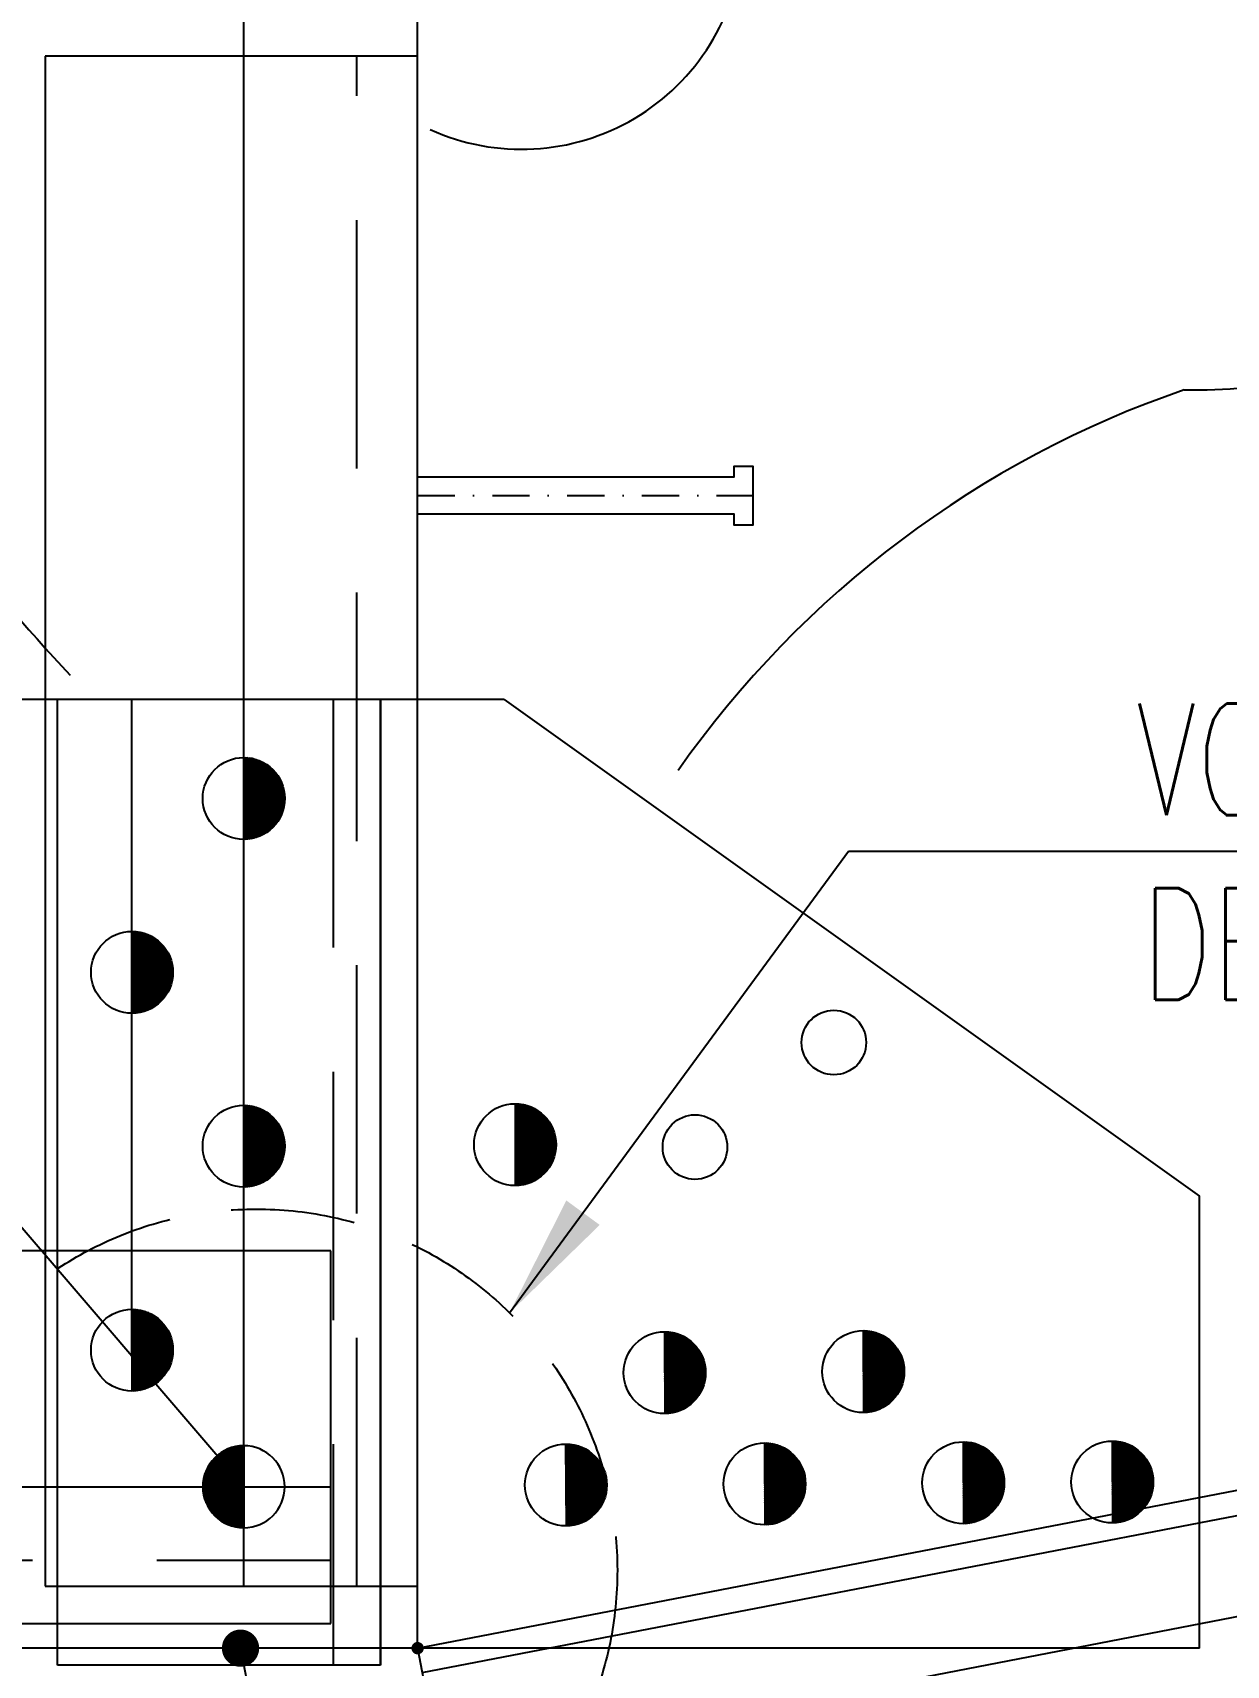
# Model space of a CAD drawing. Extents: x 512897 to 529117, y 6597 to 18077.
# Drawn here: x 518402 to 518883, y 16288 to 16946 of the extents above; entities that cross this region are included whole.
import ezdxf

# ---------------------------------------------------------------- set-up
doc = ezdxf.new("R2010")
doc.units = 0
doc.header["$LTSCALE"] = 200
doc.header["$MEASUREMENT"] = 0
for name, pattern in [('DASHDOT', [1, 0.5, -0.25, 0, -0.25]), ('DASHED', [0.75, 0.5, -0.25]), ('TRATTEGGIATA2', [0.375, 0.25, -0.125])]:
    doc.linetypes.add(name, pattern=pattern)
doc.layers.get('0').update_dxf_attribs({"linetype": 'CONTINUOUS'})
for name, color, linetype in [('ASSI', 6, 'CONTINUOUS'), ('Echelon', 1, 'CONTINUOUS'), ('FORI', 2, 'CONTINUOUS'), ('LINEA_ANG', 2, 'CONTINUOUS'), ('LINEE_PIASTRA', 2, 'CONTINUOUS'), ('LINEE_PIASTRE', 2, 'CONTINUOUS'), ('LP', 3, 'CONTINUOUS'), ('LS', 7, 'CONTINUOUS'), ('LSP', 3, 'CONTINUOUS'), ('MZ', 6, 'DASHDOT'), ('QT_MPR', 7, 'CONTINUOUS'), ('TRAT-Y', 7, 'DASHED')]:
    doc.layers.add(name, color=color, linetype=linetype)
doc.styles.add('QUOTE', font='ROMANS8.SHX', dxfattribs={"width": 0.7})
doc.styles.add('RS', font='ROMANS8.shx', dxfattribs={"width": 0.7})
doc.styles.get("Standard").update_dxf_attribs({"font": 'ROMANS8.SHX', "width": 0.7})
doc.dimstyles.new('TRATTO', dxfattribs={"dimscale": 0, "dimtxt": 60, "dimasz": 40, "dimexe": 0, "dimexo": 0, "dimgap": 5, "dimtad": 1, "dimrnd": 0.5, "dimdsep": 46, "dimtxsty": 'RS', "dimblk1": 'OBLIQUE', "dimblk2": 'OBLIQUE', "dimsah": 1, "dimcen": 0.09, "dimclrd": 2, "dimclre": 2, "dimclrt": 7, "dimadec": 0, "dimazin": 0, "dimtfac": 1, "dimtix": 1, "dimtmove": 2, "dimatfit": 3, "dimfxl": 1, "dimtolj": 1, "dimtzin": 0, "dimarcsym": 0})

# ---------------------------------------------------------------- blocks, each defined once
blk = doc.blocks.new('ASSE98')
blk.add_line((0, 0), (1, 0))
at = {"color": 7, "flags": 1}
for tag, p in [('LAV1', (3.07431, 6.82847)), ('LAV2', (3.07431, 6.49513)), ('LAV3', (3.07431, 6.1618)), ('LAV4', (3.07431, 5.82847)), ('LAV5', (3.07431, 5.49513)), ('LAV6', (3.07431, 5.1618)), ('LAV7', (3.07431, 4.82847)), ('LAV8', (3.07431, 4.49513)), ('LAV9', (3.07431, 4.1618)), ('LAV10', (3.07431, 3.82847))]:
    blk.add_attdef(tag, p, '', height=0.2, dxfattribs=at)
at = {"color": 7, "style": 'QUOTE', "width": 0.5, "flags": 1}
for tag, p in [('TI', (1.38308, 6.82731)), ('DI_S', (1.38308, 6.42178)), ('D_S', (1.38308, 6.02092)), ('E_S', (1.38308, 5.68065)), ('NFORI', (1.36454, 5.29792)), ('ALAR', (1.36349, 4.93246)), ('FAM', (1.3775, 4.54645)), ('ALA', (1.38308, 4.19257)), ('DISP2', (1.38308, 3.84971)), ('DISP1', (1.38308, 3.50686)), ('PINZAF', (1.38308, 3.164)), ('PINZAI', (1.38308, 2.82114)), ('TRP', (1.38308, 2.47829)), ('NP', (1.38308, 2.13543)), ('SV', (1.38308, 1.79257)), ('PESO', (1.38308, 1.44971)), ('QUA', (1.38308, 1.10686)), ('LUN', (1.38308, 0.764)), ('PROF', (1.38308, 0.42114)), ('POS', (1.38308, 0.07829))]:
    blk.add_attdef(tag, p, '', height=0.2, dxfattribs=at)
blk = doc.blocks.new('_OBLIQUE')
at = {"color": 0, "linetype": 'ByBlock'}
blk.add_line((-0.5, -0.5), (0.5, 0.5), dxfattribs=at)
blk = doc.blocks.new('*D21')
at = {"layer": 'LS', "color": 2, "lineweight": -2, "transparency": 16777216}
for p, q in [((515487.41, 16360.37), (515487.41, 17443.23)), ((515487.41, 17443.23), (518487.41, 17443.23)), ((518487.41, 16936.37), (518487.41, 17443.23))]:
    blk.add_line(p, q, dxfattribs=at)
at = {"layer": 'LS', "color": 2, "lineweight": -2, "transparency": 16777216, "xscale": 40, "yscale": 40, "zscale": 40, "rotation": 180}
blk.add_blockref('_OBLIQUE', (515487.41, 17443.23), dxfattribs=at)
at = {"layer": 'LS', "color": 2, "lineweight": -2, "transparency": 16777216, "xscale": 40, "yscale": 40, "zscale": 40}
blk.add_blockref('_OBLIQUE', (518487.41, 17443.23), dxfattribs=at)
at = {"layer": 'LS', "color": 7, "transparency": 16777216, "insert": (516987.41, 17478.23), "char_height": 60, "attachment_point": 5, "style": 'RS'}
blk.add_mtext('\\A1;3000', dxfattribs=at)
blk = doc.blocks.new('*D22')
at = {"layer": 'LS', "color": 2, "lineweight": -2, "transparency": 16777216}
for p, q in [((518487.41, 16936.37), (518487.41, 17443.23)), ((518487.41, 17443.23), (518557.41, 17443.23)), ((518557.41, 16295.37), (518557.41, 17443.23))]:
    blk.add_line(p, q, dxfattribs=at)
at = {"layer": 'LS', "color": 2, "lineweight": -2, "transparency": 16777216, "xscale": 40, "yscale": 40, "zscale": 40, "rotation": 180}
blk.add_blockref('_OBLIQUE', (518487.41, 17443.23), dxfattribs=at)
at = {"layer": 'LS', "color": 2, "lineweight": -2, "transparency": 16777216, "xscale": 40, "yscale": 40, "zscale": 40}
blk.add_blockref('_OBLIQUE', (518557.41, 17443.23), dxfattribs=at)
at = {"layer": 'LS', "color": 7, "transparency": 16777216, "insert": (518504.2, 17498.59), "char_height": 60, "attachment_point": 5, "style": 'RS'}
blk.add_mtext('\\A1;70', dxfattribs=at)
blk = doc.blocks.new('A$C6E393FD9')
at = {"layer": 'Echelon', "color": 3}
blk.add_lwpolyline([(2.54, 0), (0, 19.84), (168.62, 41.43), (167.88, 47.2), (177.8, 48.47), (181.82, 17.09), (171.9, 15.82), (171.16, 21.59), (2.54, 0)], close=True, dxfattribs=at)
at = {"layer": 'MZ', "ltscale": 0.2}
blk.add_line((1.27, 9.92), (179.81, 32.78), dxfattribs=at)
blk = doc.blocks.new('*D64')
at = {"layer": 'QT_MPR', "color": 2, "lineweight": -2, "transparency": 16777216}
for p, q in [((518557.41, 16295.37), (520030.27, 16579.41)), ((520030.27, 16579.41), (520211.77, 15638.27)), ((518678.02, 15342.49), (520211.77, 15638.27))]:
    blk.add_line(p, q, dxfattribs=at)
at = {"layer": 'QT_MPR', "color": 2, "lineweight": -2, "transparency": 16777216, "xscale": 40, "yscale": 40, "zscale": 40}
for p, rotation in [((520030.27, 16579.41), 100.9154326102453), ((520211.77, 15638.27), 280.9154326102453)]:
    blk.add_blockref('_OBLIQUE', p, dxfattribs=dict(at, rotation=rotation))
at = {"layer": 'QT_MPR', "color": 7, "transparency": 16777216, "insert": (520086.65, 16102.21), "char_height": 60, "attachment_point": 5, "rotation": 100.91543, "style": 'RS'}
blk.add_mtext('\\A1;958.5', dxfattribs=at)
blk = doc.blocks.new('*D66')
at = {"layer": 'QT_MPR', "color": 2, "lineweight": -2, "transparency": 16777216}
for p, q in [((519735.69, 16522.61), (519728.12, 16561.88)), ((518557.41, 16295.37), (519735.69, 16522.61)), ((519735.69, 16522.61), (519737.59, 16512.79)), ((518559.3, 16285.56), (519737.59, 16512.79)), ((519737.59, 16512.79), (519745.16, 16473.51))]:
    blk.add_line(p, q, dxfattribs=at)
at = {"layer": 'QT_MPR', "color": 2, "lineweight": -2, "transparency": 16777216, "xscale": 40, "yscale": 40, "zscale": 40}
for p, rotation in [((519735.69, 16522.61), 280.9154326102453), ((519737.59, 16512.79), 100.9154326102453)]:
    blk.add_blockref('_OBLIQUE', p, dxfattribs=dict(at, rotation=rotation))
at = {"layer": 'QT_MPR', "color": 7, "transparency": 16777216, "insert": (519674.72, 16572.65), "char_height": 60, "attachment_point": 5, "rotation": 100.91543, "style": 'RS'}
blk.add_mtext('\\A1;10', dxfattribs=at)
blk = doc.blocks.new('*D67')
at = {"layer": 'QT_MPR', "color": 2, "lineweight": -2, "transparency": 16777216}
for p, q in [((518559.3, 16285.56), (519737.59, 16512.79)), ((519737.59, 16512.79), (519745.16, 16473.51)), ((518498.13, 16233.02), (519745.16, 16473.51))]:
    blk.add_line(p, q, dxfattribs=at)
at = {"layer": 'QT_MPR', "color": 2, "lineweight": -2, "transparency": 16777216, "xscale": 40, "yscale": 40, "zscale": 40}
for p, rotation in [((519737.59, 16512.79), 100.9154326102453), ((519745.16, 16473.51), 280.9154326102453)]:
    blk.add_blockref('_OBLIQUE', p, dxfattribs=dict(at, rotation=rotation))
at = {"layer": 'QT_MPR', "color": 7, "transparency": 16777216, "insert": (519915.53, 16510.08), "char_height": 60, "attachment_point": 5, "rotation": 100.91543, "style": 'RS'}
blk.add_mtext('\\A1;40', dxfattribs=at)
blk = doc.blocks.new('*D68')
at = {"layer": 'QT_MPR', "color": 2, "lineweight": -2, "transparency": 16777216}
for p, q in [((518498.13, 16233.02), (519745.16, 16473.51)), ((519745.16, 16473.51), (519784.93, 16267.31)), ((518498.62, 16019.25), (519784.93, 16267.31))]:
    blk.add_line(p, q, dxfattribs=at)
at = {"layer": 'QT_MPR', "color": 2, "lineweight": -2, "transparency": 16777216, "xscale": 40, "yscale": 40, "zscale": 40}
for p, rotation in [((519745.16, 16473.51), 100.9154326102453), ((519784.93, 16267.31), 280.9154326102453)]:
    blk.add_blockref('_OBLIQUE', p, dxfattribs=dict(at, rotation=rotation))
at = {"layer": 'QT_MPR', "color": 7, "transparency": 16777216, "insert": (519807.88, 16378.89), "char_height": 60, "attachment_point": 5, "rotation": 100.91543, "style": 'RS'}
blk.add_mtext('\\A1;70x3', dxfattribs=at)
blk = doc.blocks.new('*D69')
at = {"layer": 'QT_MPR', "color": 2, "lineweight": -2, "transparency": 16777216}
for p, q in [((518498.13, 16233.02), (519745.16, 16473.51)), ((519745.16, 16473.51), (519784.93, 16267.31)), ((518498.62, 16019.25), (519784.93, 16267.31))]:
    blk.add_line(p, q, dxfattribs=at)
at = {"layer": 'QT_MPR', "color": 2, "lineweight": -2, "transparency": 16777216, "xscale": 40, "yscale": 40, "zscale": 40}
for p, rotation in [((519745.16, 16473.51), 100.9154326102453), ((519784.93, 16267.31), 280.9154326102453)]:
    blk.add_blockref('_OBLIQUE', p, dxfattribs=dict(at, rotation=rotation))
at = {"layer": 'QT_MPR', "color": 7, "transparency": 16777216, "insert": (519730.68, 16363.78), "char_height": 60, "attachment_point": 5, "rotation": 100.91543, "style": 'RS'}
blk.add_mtext('\\A1;210', dxfattribs=at)
blk = doc.blocks.new('20')
at = {"color": 0}
for p, q in [((0, 0.982), (0.018, 1)), ((0, 0.937), (0.061, 0.998)), ((0, 0.892), (0.102, 0.995)), ((1, -0.007), (0, 0.993)), ((0, 0.848), (0.142, 0.99)), ((0, 0.803), (0.181, 0.984)), ((0, 0.758), (0.218, 0.976)), ((0, 0.713), (0.254, 0.967)), ((0, 0.668), (0.289, 0.957)), ((0.999, -0.051), (0, 0.948)), ((0, 0.623), (0.323, 0.946)), ((0, 0.578), (0.356, 0.934)), ((0, 0.533), (0.388, 0.922)), ((0, 0.488), (0.419, 0.908)), ((0.996, -0.093), (0, 0.903)), ((0, 0.443), (0.45, 0.893)), ((0, 0.398), (0.479, 0.878)), ((0, 0.354), (0.508, 0.861)), ((0.991, -0.133), (0, 0.858)), ((0, 0.309), (0.536, 0.844)), ((0, 0.264), (0.563, 0.827)), ((0.985, -0.172), (0, 0.813)), ((0, 0.219), (0.589, 0.808)), ((0.999, 0.039), (0.039, 0.999)), ((0.996, 0.087), (0.087, 0.996)), ((0.991, 0.137), (0.137, 0.991)), ((0.982, 0.191), (0.191, 0.982)), ((0.969, 0.249), (0.249, 0.969)), ((0.95, 0.312), (0.312, 0.95)), ((0.923, 0.384), (0.384, 0.923)), ((0.883, 0.469), (0.469, 0.883)), ((0.808, 0.589), (0.589, 0.808)), ((0, 0.174), (0.615, 0.789)), ((0, 0.129), (0.64, 0.769)), ((0.978, -0.209), (0, 0.768)), ((0, 0.084), (0.664, 0.748)), ((0, 0.039), (0.687, 0.726)), ((0.969, -0.246), (0, 0.724)), ((0, -0.006), (0.71, 0.704)), ((0, -0.051), (0.732, 0.681)), ((0.96, -0.281), (0, 0.679)), ((0, -0.095), (0.753, 0.658)), ((0.949, -0.315), (0, 0.634)), ((0, -0.14), (0.774, 0.633)), ((0, -0.185), (0.794, 0.608)), ((0.937, -0.348), (0, 0.589)), ((0, -0.23), (0.813, 0.583)), ((0, -0.275), (0.831, 0.556)), ((0.925, -0.381), (0, 0.544)), ((0, -0.32), (0.849, 0.529)), ((0, -0.365), (0.866, 0.501)), ((0.911, -0.412), (0, 0.499)), ((0, -0.41), (0.882, 0.472)), ((0.897, -0.443), (0, 0.454)), ((0, -0.455), (0.897, 0.442)), ((0, -0.5), (0.911, 0.412)), ((0.881, -0.472), (0, 0.409)), ((0, -0.544), (0.925, 0.38)), ((0.865, -0.501), (0, 0.364)), ((0, -0.589), (0.937, 0.348)), ((0.849, -0.529), (0, 0.319)), ((0, -0.634), (0.949, 0.315)), ((0, -0.679), (0.96, 0.281)), ((0.831, -0.556), (0, 0.275)), ((0, -0.724), (0.969, 0.245)), ((0.813, -0.583), (0, 0.23)), ((0, -0.769), (0.978, 0.209)), ((0.793, -0.609), (0, 0.185)), ((0, -0.814), (0.985, 0.171)), ((0.774, -0.634), (0, 0.14)), ((0, -0.859), (0.991, 0.132)), ((0.753, -0.658), (0, 0.095)), ((0, -0.904), (0.996, 0.092)), ((0.732, -0.682), (0, 0.05)), ((0, -0.949), (0.999, 0.05)), ((0, -0.993), (1, 0.007)), ((0.71, -0.705), (0, 0.005)), ((0.687, -0.727), (0, -0.04)), ((0.664, -0.748), (0, -0.085)), ((0.639, -0.769), (0, -0.13)), ((0.614, -0.789), (0, -0.174)), ((0.589, -0.808), (0, -0.219)), ((0.563, -0.827), (0, -0.264)), ((0.535, -0.845), (0, -0.309)), ((0.508, -0.862), (0, -0.354)), ((0.039, -0.999), (0.999, -0.039)), ((0.087, -0.996), (0.996, -0.087)), ((0.138, -0.99), (0.99, -0.138)), ((0.192, -0.981), (0.981, -0.192)), ((0.25, -0.968), (0.968, -0.25)), ((0.313, -0.95), (0.95, -0.313)), ((0.385, -0.923), (0.923, -0.385)), ((0.479, -0.878), (0, -0.399)), ((0.449, -0.893), (0, -0.444)), ((0.419, -0.908), (0, -0.489)), ((0.388, -0.922), (0, -0.534)), ((0.356, -0.935), (0, -0.579)), ((0.323, -0.946), (0, -0.623)), ((0.289, -0.957), (0, -0.668)), ((0.254, -0.967), (0, -0.713)), ((0.218, -0.976), (0, -0.758)), ((0.47, -0.883), (0.883, -0.47)), ((0.591, -0.807), (0.807, -0.591)), ((0.181, -0.984), (0, -0.803)), ((0.142, -0.99), (0, -0.848)), ((0.102, -0.995), (0, -0.893))]:
    blk.add_line(p, q, dxfattribs=at)
blk.add_line((0, 1), (0, -1))
blk.add_circle((0, 0), 1)
blk = doc.blocks.new('16')
blk.add_circle((0, 0), 1)

msp = doc.modelspace()

# ---------------------------------------------------------------- linework, layer by layer
at = {"layer": 'LINEA_ANG'}
for p, q in [((518407.405, 16936.374), (518407.405, 16320.374)), ((518557.405, 16936.374), (518407.405, 16936.374)), ((518557.405, 16320.374), (518557.405, 16936.374)), ((518412.405, 16677.503), (518542.405, 16677.503)), ((518412.405, 16288.503), (518412.405, 16677.503)), ((518542.405, 16677.503), (518542.405, 16288.503)), ((518522.405, 16455.374), (515452.405, 16455.374)), ((518522.405, 16305.374), (518522.405, 16455.374)), ((518407.405, 16320.374), (518557.405, 16320.374)), ((515452.405, 16305.374), (518522.405, 16305.374)), ((518542.405, 16288.503), (518412.405, 16288.503))]:
    msp.add_line(p, q, dxfattribs=at)
at = {"layer": 'LINEE_PIASTRA'}
for p, q in [((518592.252, 16677.376), (518872.252, 16477.376)), ((518592.252, 16677.376), (518872.252, 16477.376)), ((518872.252, 16295.374), (518557.405, 16295.374)), ((518557.405, 16295.374), (518618.345, 15979.376)), ((518872.252, 16295.374), (518557.405, 16295.374)), ((518557.405, 16295.374), (518618.345, 15979.376))]:
    msp.add_line(p, q, dxfattribs=at)
at = {"layer": 'LINEE_PIASTRE'}
for p, q in [((518592.252, 16677.376), (518167.252, 16677.376)), ((518592.252, 16677.376), (518167.252, 16677.376)), ((518872.252, 16295.374), (518872.252, 16477.376)), ((518872.252, 16295.374), (518872.252, 16477.376))]:
    msp.add_line(p, q, dxfattribs=at)
at = {"layer": 'LP', "color": 6}
for centre, radius, start, end in [((518870.987, 17001.294), 199.353, 268.575496, 350.762289), ((519000.124, 16411.565), 412.822, 108.954596, 144.920034)]:
    msp.add_arc(centre, radius, start, end, dxfattribs=at)
at = {"layer": 'LS', "color": 6}
for p, q in [((518442.405, 16412.874), (518442.405, 16677.376)), ((518558.405, 16677.503), (518568.405, 16677.503)), ((518730.833, 16616.283), (519089.861, 16616.283)), ((518487.405, 16360.374), (518370.52, 16496.74)), ((518557.405, 16295.374), (515417.405, 16295.374)), ((518486.105, 16295.374), (518691.676, 15229.407))]:
    msp.add_line(p, q, dxfattribs=at)
msp.add_lwpolyline([(518594.429, 16430.407), (518730.833, 16616.283)], dxfattribs=at)
at = {"layer": 'LS', "const_width": 2.25}
msp.add_lwpolyline([(518556.03, 16295.374, 1), (518558.78, 16295.374, 1)], format="xyb", close=True, dxfattribs=at)
at = {"layer": 'LS'}
msp.add_lwpolyline([(518556.905, 16295.376, 1), (518557.905, 16295.376, 1)], format="xyb", close=True, dxfattribs=at)
at = {"layer": 'LS', "color": 2}
msp.add_lwpolyline([(518556.905, 16295.376, 1), (518557.905, 16295.376, 1)], format="xyb", close=True, dxfattribs=at)
at = {"layer": 'LS', "color": 2, "linetype": 'TRATTEGGIATA2'}
msp.add_circle((518492.452, 16326.807), 145.37, dxfattribs=at)
at = {"layer": 'LS', "color": 6}
for centre, radius, start, end in [((518599.312, 16988.16), 89.259, 245.647363, 355.602371), ((518948.802, 17187.648), 729.892, 198.614029, 223.28502)]:
    msp.add_arc(centre, radius, start, end, dxfattribs=at)
msp.add_solid([(518630.729, 16465.788), (518594.429, 16430.407), (518617.292, 16475.648)], dxfattribs=at)
at = {"layer": 'LSP', "const_width": 7}
msp.add_lwpolyline([(518482.105, 16295.374, 1), (518490.105, 16295.374, 1)], format="xyb", close=True, dxfattribs=at)
msp.add_lwpolyline([(518482.105, 16295.374, 1), (518490.105, 16295.374, 1)], format="xyb", close=True, dxfattribs=at)
at = {"layer": 'TRAT-Y'}
for p, q in [((518532.905, 16320.374), (518532.905, 16936.374)), ((518523.405, 16677.503), (518523.405, 16288.503)), ((515452.405, 16330.874), (518522.405, 16330.874))]:
    msp.add_line(p, q, dxfattribs=at)

# ---------------------------------------------------------------- block references
at = {"layer": 'ASSI', "rotation": 90}
for p, xscale in [((518487.405, 16320.374), 616), ((518542.405, 16288.66), 389)]:
    msp.add_blockref('ASSE98', p, dxfattribs=dict(at, xscale=xscale))
at = {"layer": 'ASSI', "xscale": 3070, "zscale": 3070}
msp.add_blockref('ASSE98', (515452.405, 16360.374), dxfattribs=at)
at = {"layer": 'FORI', "yscale": 16.5, "zscale": 16.5}
for p, xscale in [((518487.405, 16637.503), 16.5), ((518442.405, 16567.503), 16.5), ((518487.405, 16497.503), 16.5), ((518596.652, 16498.104), 16.5), ((518442.405, 16415.374), 16.5), ((518487.405, 16360.374), -16.5)]:
    msp.add_blockref('20', p, dxfattribs=dict(at, xscale=xscale))
at = {"layer": 'FORI'}
for name, p, xscale, yscale, zscale, rotation in [('16', (518725.003, 16539.235), 13, 13, 13, 0.3918114590131231), ('16', (518669.078, 16497.135), 13, 13, 13, 0.3918114590131231), ('20', (518656.856, 16406.304), 16.5, 16.5, 16.5, 0.3140672720131172), ('20', (518736.854, 16406.742), 16.5, 16.5, 16.5, 0.3140672720131172), ('20', (518617.103, 16361.085), 16.5, 16.5, 16.5, 0.3140672720131172), ('20', (518697.102, 16361.524), 16.5, 16.5, 16.5, 0.3140672720131172), ('20', (518777.1, 16361.962), 16.5, 16.5, 16.5, 0.3140672720131172), ('20', (518837.099, 16362.291), 16.5, 16.5, 16.5, 0.3140672720131172)]:
    msp.add_blockref(name, p, dxfattribs=dict(at, xscale=xscale, yscale=yscale, zscale=zscale, rotation=rotation))
at = {"layer": 'LS', "color": 2, "xscale": 0.7500000000000001, "yscale": 0.7500000000000001, "zscale": 0.7500000000000001, "rotation": 352.7027906973165}
msp.add_blockref('A$C6E393FD9', (518555.515, 16752.195), dxfattribs=at)

# ---------------------------------------------------------------- texts
at = {"color": 7, "style": 'RS', "width": 0.7}
for s, p in [('VOIR LE', (518846.769, 16630.764)), ('DETAIL "X"', (518848.968, 16556.433))]:
    msp.add_text(s, height=45, dxfattribs=at).set_placement(p)

# ---------------------------------------------------------------- dimensions: what is measured, and where the dimension line sits
at = {"layer": 'LS'}
dim = msp.add_linear_dim(base=(518557.405, 17443.23), p1=(518487.405, 16936.374), p2=(518557.405, 16295.374), dimstyle='TRATTO', override={"dimscale": 1}, dxfattribs=at)
dim.commit()
dim.dimension.update_dxf_attribs({"geometry": '*D22', "text_midpoint": (518504.2, 17498.588), "dimtype": 160})
dim = msp.add_linear_dim(base=(518487.405, 17443.23), p1=(515487.405, 16360.374), p2=(518487.405, 16936.374), dimstyle='TRATTO', override={"dimscale": 1}, dxfattribs=at)
dim.commit()
dim.dimension.update_dxf_attribs({"geometry": '*D21', "text_midpoint": (516987.405, 17478.23)})
at = {"layer": 'QT_MPR'}
for base, p1, p2, text, picture, middle in [((519737.588, 16512.789), (518557.405, 16295.374), (518559.298, 16285.557), '10', '*D66', (519674.723, 16572.65)), ((520211.766, 15638.269), (518557.405, 16295.374), (518678.016, 15342.487), '958.5', '*D64', (520086.649, 16102.214)), ((519745.162, 16473.513), (518559.298, 16285.557), (518498.129, 16233.024), '40', '*D67', (519915.533, 16510.08)), ((519784.928, 16267.312), (518498.129, 16233.024), (518498.619, 16019.249), '70x3', '*D68', (519807.875, 16378.888)), ((519784.928, 16267.312), (518498.129, 16233.024), (518498.619, 16019.249), '210', '*D69', (519730.678, 16363.785))]:
    dim = msp.add_linear_dim(base=base, p1=p1, p2=p2, angle=100.915433, text=text, dimstyle='TRATTO', override={"dimscale": 1}, dxfattribs=at)
    dim.commit()
    dim.dimension.update_dxf_attribs({"geometry": picture, "text_midpoint": middle, "dimtype": 160})

doc.saveas('drawing.dxf')
